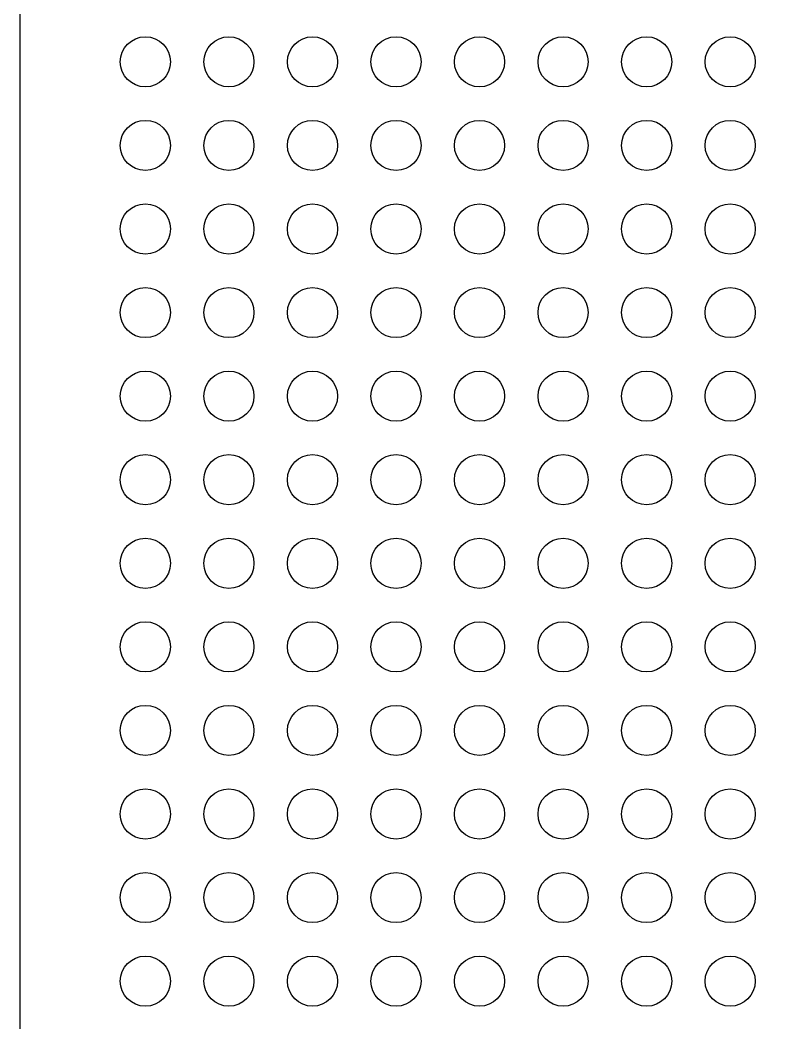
# Model space of a CAD drawing. Extents: x -505 to -320, y 112 to 352.
# Drawn here: x -504.9 to -459.9, y 231.8 to 291.8 of the extents above; entities that cross this region are included whole.
import ezdxf

# ---------------------------------------------------------------- set-up
doc = ezdxf.new("R2010")
doc.units = 0
doc.header["$MEASUREMENT"] = 0
doc.layers.add('LAYER_1', color=7, linetype='CONTINUOUS')

msp = doc.modelspace()

# ---------------------------------------------------------------- linework, layer by layer
at = {"layer": 'LAYER_1'}
for points, knots in [([(-464.8938, 111.8225), (-464.8938, 111.8225), (-359.894, 111.8225), (-359.894, 111.8225), (-359.894, 111.8225), (-349.2853, 111.8225), (-339.1112, 116.0368), (-331.6097, 123.5382), (-331.6097, 123.5382), (-324.1083, 131.0397), (-319.894, 141.2138), (-319.894, 151.8225), (-319.894, 151.8225), (-319.894, 151.8225), (-319.894, 311.8225), (-319.894, 311.8225), (-319.894, 311.8225), (-319.894, 322.4312), (-324.1083, 332.6053), (-331.6097, 340.1068), (-331.6097, 340.1068), (-339.1112, 347.6082), (-349.2853, 351.8225), (-359.894, 351.8225), (-359.894, 351.8225), (-359.894, 351.8225), (-464.894, 351.8225), (-464.894, 351.8225), (-464.894, 351.8225), (-475.5027, 351.8225), (-485.6768, 347.6082), (-493.1783, 340.1068), (-493.1783, 340.1068), (-500.6797, 332.6053), (-504.894, 322.4312), (-504.894, 311.8225), (-504.894, 311.8225), (-504.894, 311.8225), (-504.894, 151.8225), (-504.894, 151.8225), (-504.894, 151.8225), (-504.894, 129.7312), (-486.9855, 111.8226), (-464.8938, 111.8225)], [0, 0, 0, 0, 0.0833333, 0.0833333, 0.0833333, 0.0833333, 0.1666667, 0.1666667, 0.1666667, 0.1666667, 0.25, 0.25, 0.25, 0.25, 0.3333333, 0.3333333, 0.3333333, 0.3333333, 0.4166667, 0.4166667, 0.4166667, 0.4166667, 0.5, 0.5, 0.5, 0.5, 0.5833333, 0.5833333, 0.5833333, 0.5833333, 0.6666667, 0.6666667, 0.6666667, 0.6666667, 0.75, 0.75, 0.75, 0.75, 0.8333333, 0.8333333, 0.8333333, 0.8333333, 1, 1, 1, 1]), ([(-497.394, 287.8225), (-496.5656, 287.8225), (-495.894, 288.4941), (-495.894, 289.3225), (-495.894, 289.3225), (-495.894, 290.1509), (-496.5656, 290.8225), (-497.394, 290.8225), (-497.394, 290.8225), (-498.2224, 290.8225), (-498.894, 290.1509), (-498.894, 289.3225), (-498.894, 289.3225), (-498.894, 288.4941), (-498.2224, 287.8225), (-497.394, 287.8225)], [0, 0, 0, 0, 0.2, 0.2, 0.2, 0.2, 0.4, 0.4, 0.4, 0.4, 0.6, 0.6, 0.6, 0.6, 1, 1, 1, 1]), ([(-492.394, 287.8225), (-491.5656, 287.8225), (-490.894, 288.4941), (-490.894, 289.3225), (-490.894, 289.3225), (-490.894, 290.1509), (-491.5656, 290.8225), (-492.394, 290.8225), (-492.394, 290.8225), (-493.2224, 290.8225), (-493.894, 290.1509), (-493.894, 289.3225), (-493.894, 289.3225), (-493.894, 288.4941), (-493.2224, 287.8225), (-492.394, 287.8225)], [0, 0, 0, 0, 0.2, 0.2, 0.2, 0.2, 0.4, 0.4, 0.4, 0.4, 0.6, 0.6, 0.6, 0.6, 1, 1, 1, 1]), ([(-487.394, 287.8225), (-486.5656, 287.8225), (-485.894, 288.4941), (-485.894, 289.3225), (-485.894, 289.3225), (-485.894, 290.1509), (-486.5656, 290.8225), (-487.394, 290.8225), (-487.394, 290.8225), (-488.2224, 290.8225), (-488.894, 290.1509), (-488.894, 289.3225), (-488.894, 289.3225), (-488.894, 288.4941), (-488.2224, 287.8225), (-487.394, 287.8225)], [0, 0, 0, 0, 0.2, 0.2, 0.2, 0.2, 0.4, 0.4, 0.4, 0.4, 0.6, 0.6, 0.6, 0.6, 1, 1, 1, 1]), ([(-482.394, 287.8225), (-481.5656, 287.8225), (-480.894, 288.4941), (-480.894, 289.3225), (-480.894, 289.3225), (-480.894, 290.1509), (-481.5656, 290.8225), (-482.394, 290.8225), (-482.394, 290.8225), (-483.2224, 290.8225), (-483.894, 290.1509), (-483.894, 289.3225), (-483.894, 289.3225), (-483.894, 288.4941), (-483.2224, 287.8225), (-482.394, 287.8225)], [0, 0, 0, 0, 0.2, 0.2, 0.2, 0.2, 0.4, 0.4, 0.4, 0.4, 0.6, 0.6, 0.6, 0.6, 1, 1, 1, 1]), ([(-477.394, 287.8225), (-476.5656, 287.8225), (-475.894, 288.4941), (-475.894, 289.3225), (-475.894, 289.3225), (-475.894, 290.1509), (-476.5656, 290.8225), (-477.394, 290.8225), (-477.394, 290.8225), (-478.2224, 290.8225), (-478.894, 290.1509), (-478.894, 289.3225), (-478.894, 289.3225), (-478.894, 288.4941), (-478.2224, 287.8225), (-477.394, 287.8225)], [0, 0, 0, 0, 0.2, 0.2, 0.2, 0.2, 0.4, 0.4, 0.4, 0.4, 0.6, 0.6, 0.6, 0.6, 1, 1, 1, 1]), ([(-472.394, 287.8225), (-471.5656, 287.8225), (-470.894, 288.4941), (-470.894, 289.3225), (-470.894, 289.3225), (-470.894, 290.1509), (-471.5656, 290.8225), (-472.394, 290.8225), (-472.394, 290.8225), (-473.2224, 290.8225), (-473.894, 290.1509), (-473.894, 289.3225), (-473.894, 289.3225), (-473.894, 288.4941), (-473.2224, 287.8225), (-472.394, 287.8225)], [0, 0, 0, 0, 0.2, 0.2, 0.2, 0.2, 0.4, 0.4, 0.4, 0.4, 0.6, 0.6, 0.6, 0.6, 1, 1, 1, 1]), ([(-467.394, 287.8225), (-466.5656, 287.8225), (-465.894, 288.4941), (-465.894, 289.3225), (-465.894, 289.3225), (-465.894, 290.1509), (-466.5656, 290.8225), (-467.394, 290.8225), (-467.394, 290.8225), (-468.2224, 290.8225), (-468.894, 290.1509), (-468.894, 289.3225), (-468.894, 289.3225), (-468.894, 288.4941), (-468.2224, 287.8225), (-467.394, 287.8225)], [0, 0, 0, 0, 0.2, 0.2, 0.2, 0.2, 0.4, 0.4, 0.4, 0.4, 0.6, 0.6, 0.6, 0.6, 1, 1, 1, 1]), ([(-462.394, 287.8225), (-461.5656, 287.8225), (-460.894, 288.4941), (-460.894, 289.3225), (-460.894, 289.3225), (-460.894, 290.1509), (-461.5656, 290.8225), (-462.394, 290.8225), (-462.394, 290.8225), (-463.2224, 290.8225), (-463.894, 290.1509), (-463.894, 289.3225), (-463.894, 289.3225), (-463.894, 288.4941), (-463.2224, 287.8225), (-462.394, 287.8225)], [0, 0, 0, 0, 0.2, 0.2, 0.2, 0.2, 0.4, 0.4, 0.4, 0.4, 0.6, 0.6, 0.6, 0.6, 1, 1, 1, 1]), ([(-497.394, 282.8225), (-496.5656, 282.8225), (-495.894, 283.4941), (-495.894, 284.3225), (-495.894, 284.3225), (-495.894, 285.1509), (-496.5656, 285.8225), (-497.394, 285.8225), (-497.394, 285.8225), (-498.2224, 285.8225), (-498.894, 285.1509), (-498.894, 284.3225), (-498.894, 284.3225), (-498.894, 283.4941), (-498.2224, 282.8225), (-497.394, 282.8225)], [0, 0, 0, 0, 0.2, 0.2, 0.2, 0.2, 0.4, 0.4, 0.4, 0.4, 0.6, 0.6, 0.6, 0.6, 1, 1, 1, 1]), ([(-492.394, 282.8225), (-491.5656, 282.8225), (-490.894, 283.4941), (-490.894, 284.3225), (-490.894, 284.3225), (-490.894, 285.1509), (-491.5656, 285.8225), (-492.394, 285.8225), (-492.394, 285.8225), (-493.2224, 285.8225), (-493.894, 285.1509), (-493.894, 284.3225), (-493.894, 284.3225), (-493.894, 283.4941), (-493.2224, 282.8225), (-492.394, 282.8225)], [0, 0, 0, 0, 0.2, 0.2, 0.2, 0.2, 0.4, 0.4, 0.4, 0.4, 0.6, 0.6, 0.6, 0.6, 1, 1, 1, 1]), ([(-487.394, 282.8225), (-486.5656, 282.8225), (-485.894, 283.4941), (-485.894, 284.3225), (-485.894, 284.3225), (-485.894, 285.1509), (-486.5656, 285.8225), (-487.394, 285.8225), (-487.394, 285.8225), (-488.2224, 285.8225), (-488.894, 285.1509), (-488.894, 284.3225), (-488.894, 284.3225), (-488.894, 283.4941), (-488.2224, 282.8225), (-487.394, 282.8225)], [0, 0, 0, 0, 0.2, 0.2, 0.2, 0.2, 0.4, 0.4, 0.4, 0.4, 0.6, 0.6, 0.6, 0.6, 1, 1, 1, 1]), ([(-482.394, 282.8225), (-481.5656, 282.8225), (-480.894, 283.4941), (-480.894, 284.3225), (-480.894, 284.3225), (-480.894, 285.1509), (-481.5656, 285.8225), (-482.394, 285.8225), (-482.394, 285.8225), (-483.2224, 285.8225), (-483.894, 285.1509), (-483.894, 284.3225), (-483.894, 284.3225), (-483.894, 283.4941), (-483.2224, 282.8225), (-482.394, 282.8225)], [0, 0, 0, 0, 0.2, 0.2, 0.2, 0.2, 0.4, 0.4, 0.4, 0.4, 0.6, 0.6, 0.6, 0.6, 1, 1, 1, 1]), ([(-477.394, 282.8225), (-476.5656, 282.8225), (-475.894, 283.4941), (-475.894, 284.3225), (-475.894, 284.3225), (-475.894, 285.1509), (-476.5656, 285.8225), (-477.394, 285.8225), (-477.394, 285.8225), (-478.2224, 285.8225), (-478.894, 285.1509), (-478.894, 284.3225), (-478.894, 284.3225), (-478.894, 283.4941), (-478.2224, 282.8225), (-477.394, 282.8225)], [0, 0, 0, 0, 0.2, 0.2, 0.2, 0.2, 0.4, 0.4, 0.4, 0.4, 0.6, 0.6, 0.6, 0.6, 1, 1, 1, 1]), ([(-472.394, 282.8225), (-471.5656, 282.8225), (-470.894, 283.4941), (-470.894, 284.3225), (-470.894, 284.3225), (-470.894, 285.1509), (-471.5656, 285.8225), (-472.394, 285.8225), (-472.394, 285.8225), (-473.2224, 285.8225), (-473.894, 285.1509), (-473.894, 284.3225), (-473.894, 284.3225), (-473.894, 283.4941), (-473.2224, 282.8225), (-472.394, 282.8225)], [0, 0, 0, 0, 0.2, 0.2, 0.2, 0.2, 0.4, 0.4, 0.4, 0.4, 0.6, 0.6, 0.6, 0.6, 1, 1, 1, 1]), ([(-467.394, 282.8225), (-466.5656, 282.8225), (-465.894, 283.4941), (-465.894, 284.3225), (-465.894, 284.3225), (-465.894, 285.1509), (-466.5656, 285.8225), (-467.394, 285.8225), (-467.394, 285.8225), (-468.2224, 285.8225), (-468.894, 285.1509), (-468.894, 284.3225), (-468.894, 284.3225), (-468.894, 283.4941), (-468.2224, 282.8225), (-467.394, 282.8225)], [0, 0, 0, 0, 0.2, 0.2, 0.2, 0.2, 0.4, 0.4, 0.4, 0.4, 0.6, 0.6, 0.6, 0.6, 1, 1, 1, 1]), ([(-462.394, 282.8225), (-461.5656, 282.8225), (-460.894, 283.4941), (-460.894, 284.3225), (-460.894, 284.3225), (-460.894, 285.1509), (-461.5656, 285.8225), (-462.394, 285.8225), (-462.394, 285.8225), (-463.2224, 285.8225), (-463.894, 285.1509), (-463.894, 284.3225), (-463.894, 284.3225), (-463.894, 283.4941), (-463.2224, 282.8225), (-462.394, 282.8225)], [0, 0, 0, 0, 0.2, 0.2, 0.2, 0.2, 0.4, 0.4, 0.4, 0.4, 0.6, 0.6, 0.6, 0.6, 1, 1, 1, 1]), ([(-497.394, 277.8225), (-496.5656, 277.8225), (-495.894, 278.4941), (-495.894, 279.3225), (-495.894, 279.3225), (-495.894, 280.1509), (-496.5656, 280.8225), (-497.394, 280.8225), (-497.394, 280.8225), (-498.2224, 280.8225), (-498.894, 280.1509), (-498.894, 279.3225), (-498.894, 279.3225), (-498.894, 278.4941), (-498.2224, 277.8225), (-497.394, 277.8225)], [0, 0, 0, 0, 0.2, 0.2, 0.2, 0.2, 0.4, 0.4, 0.4, 0.4, 0.6, 0.6, 0.6, 0.6, 1, 1, 1, 1]), ([(-492.394, 277.8225), (-491.5656, 277.8225), (-490.894, 278.4941), (-490.894, 279.3225), (-490.894, 279.3225), (-490.894, 280.1509), (-491.5656, 280.8225), (-492.394, 280.8225), (-492.394, 280.8225), (-493.2224, 280.8225), (-493.894, 280.1509), (-493.894, 279.3225), (-493.894, 279.3225), (-493.894, 278.4941), (-493.2224, 277.8225), (-492.394, 277.8225)], [0, 0, 0, 0, 0.2, 0.2, 0.2, 0.2, 0.4, 0.4, 0.4, 0.4, 0.6, 0.6, 0.6, 0.6, 1, 1, 1, 1]), ([(-487.394, 277.8225), (-486.5656, 277.8225), (-485.894, 278.4941), (-485.894, 279.3225), (-485.894, 279.3225), (-485.894, 280.1509), (-486.5656, 280.8225), (-487.394, 280.8225), (-487.394, 280.8225), (-488.2224, 280.8225), (-488.894, 280.1509), (-488.894, 279.3225), (-488.894, 279.3225), (-488.894, 278.4941), (-488.2224, 277.8225), (-487.394, 277.8225)], [0, 0, 0, 0, 0.2, 0.2, 0.2, 0.2, 0.4, 0.4, 0.4, 0.4, 0.6, 0.6, 0.6, 0.6, 1, 1, 1, 1]), ([(-482.394, 277.8225), (-481.5656, 277.8225), (-480.894, 278.4941), (-480.894, 279.3225), (-480.894, 279.3225), (-480.894, 280.1509), (-481.5656, 280.8225), (-482.394, 280.8225), (-482.394, 280.8225), (-483.2224, 280.8225), (-483.894, 280.1509), (-483.894, 279.3225), (-483.894, 279.3225), (-483.894, 278.4941), (-483.2224, 277.8225), (-482.394, 277.8225)], [0, 0, 0, 0, 0.2, 0.2, 0.2, 0.2, 0.4, 0.4, 0.4, 0.4, 0.6, 0.6, 0.6, 0.6, 1, 1, 1, 1]), ([(-477.394, 277.8225), (-476.5656, 277.8225), (-475.894, 278.4941), (-475.894, 279.3225), (-475.894, 279.3225), (-475.894, 280.1509), (-476.5656, 280.8225), (-477.394, 280.8225), (-477.394, 280.8225), (-478.2224, 280.8225), (-478.894, 280.1509), (-478.894, 279.3225), (-478.894, 279.3225), (-478.894, 278.4941), (-478.2224, 277.8225), (-477.394, 277.8225)], [0, 0, 0, 0, 0.2, 0.2, 0.2, 0.2, 0.4, 0.4, 0.4, 0.4, 0.6, 0.6, 0.6, 0.6, 1, 1, 1, 1]), ([(-472.394, 277.8225), (-471.5656, 277.8225), (-470.894, 278.4941), (-470.894, 279.3225), (-470.894, 279.3225), (-470.894, 280.1509), (-471.5656, 280.8225), (-472.394, 280.8225), (-472.394, 280.8225), (-473.2224, 280.8225), (-473.894, 280.1509), (-473.894, 279.3225), (-473.894, 279.3225), (-473.894, 278.4941), (-473.2224, 277.8225), (-472.394, 277.8225)], [0, 0, 0, 0, 0.2, 0.2, 0.2, 0.2, 0.4, 0.4, 0.4, 0.4, 0.6, 0.6, 0.6, 0.6, 1, 1, 1, 1]), ([(-467.394, 277.8225), (-466.5656, 277.8225), (-465.894, 278.4941), (-465.894, 279.3225), (-465.894, 279.3225), (-465.894, 280.1509), (-466.5656, 280.8225), (-467.394, 280.8225), (-467.394, 280.8225), (-468.2224, 280.8225), (-468.894, 280.1509), (-468.894, 279.3225), (-468.894, 279.3225), (-468.894, 278.4941), (-468.2224, 277.8225), (-467.394, 277.8225)], [0, 0, 0, 0, 0.2, 0.2, 0.2, 0.2, 0.4, 0.4, 0.4, 0.4, 0.6, 0.6, 0.6, 0.6, 1, 1, 1, 1]), ([(-462.394, 277.8225), (-461.5656, 277.8225), (-460.894, 278.4941), (-460.894, 279.3225), (-460.894, 279.3225), (-460.894, 280.1509), (-461.5656, 280.8225), (-462.394, 280.8225), (-462.394, 280.8225), (-463.2224, 280.8225), (-463.894, 280.1509), (-463.894, 279.3225), (-463.894, 279.3225), (-463.894, 278.4941), (-463.2224, 277.8225), (-462.394, 277.8225)], [0, 0, 0, 0, 0.2, 0.2, 0.2, 0.2, 0.4, 0.4, 0.4, 0.4, 0.6, 0.6, 0.6, 0.6, 1, 1, 1, 1]), ([(-497.394, 272.8225), (-496.5656, 272.8225), (-495.894, 273.4941), (-495.894, 274.3225), (-495.894, 274.3225), (-495.894, 275.1509), (-496.5656, 275.8225), (-497.394, 275.8225), (-497.394, 275.8225), (-498.2224, 275.8225), (-498.894, 275.1509), (-498.894, 274.3225), (-498.894, 274.3225), (-498.894, 273.4941), (-498.2224, 272.8225), (-497.394, 272.8225)], [0, 0, 0, 0, 0.2, 0.2, 0.2, 0.2, 0.4, 0.4, 0.4, 0.4, 0.6, 0.6, 0.6, 0.6, 1, 1, 1, 1]), ([(-492.394, 272.8225), (-491.5656, 272.8225), (-490.894, 273.4941), (-490.894, 274.3225), (-490.894, 274.3225), (-490.894, 275.1509), (-491.5656, 275.8225), (-492.394, 275.8225), (-492.394, 275.8225), (-493.2224, 275.8225), (-493.894, 275.1509), (-493.894, 274.3225), (-493.894, 274.3225), (-493.894, 273.4941), (-493.2224, 272.8225), (-492.394, 272.8225)], [0, 0, 0, 0, 0.2, 0.2, 0.2, 0.2, 0.4, 0.4, 0.4, 0.4, 0.6, 0.6, 0.6, 0.6, 1, 1, 1, 1]), ([(-487.394, 272.8225), (-486.5656, 272.8225), (-485.894, 273.4941), (-485.894, 274.3225), (-485.894, 274.3225), (-485.894, 275.1509), (-486.5656, 275.8225), (-487.394, 275.8225), (-487.394, 275.8225), (-488.2224, 275.8225), (-488.894, 275.1509), (-488.894, 274.3225), (-488.894, 274.3225), (-488.894, 273.4941), (-488.2224, 272.8225), (-487.394, 272.8225)], [0, 0, 0, 0, 0.2, 0.2, 0.2, 0.2, 0.4, 0.4, 0.4, 0.4, 0.6, 0.6, 0.6, 0.6, 1, 1, 1, 1]), ([(-482.394, 272.8225), (-481.5656, 272.8225), (-480.894, 273.4941), (-480.894, 274.3225), (-480.894, 274.3225), (-480.894, 275.1509), (-481.5656, 275.8225), (-482.394, 275.8225), (-482.394, 275.8225), (-483.2224, 275.8225), (-483.894, 275.1509), (-483.894, 274.3225), (-483.894, 274.3225), (-483.894, 273.4941), (-483.2224, 272.8225), (-482.394, 272.8225)], [0, 0, 0, 0, 0.2, 0.2, 0.2, 0.2, 0.4, 0.4, 0.4, 0.4, 0.6, 0.6, 0.6, 0.6, 1, 1, 1, 1]), ([(-477.394, 272.8225), (-476.5656, 272.8225), (-475.894, 273.4941), (-475.894, 274.3225), (-475.894, 274.3225), (-475.894, 275.1509), (-476.5656, 275.8225), (-477.394, 275.8225), (-477.394, 275.8225), (-478.2224, 275.8225), (-478.894, 275.1509), (-478.894, 274.3225), (-478.894, 274.3225), (-478.894, 273.4941), (-478.2224, 272.8225), (-477.394, 272.8225)], [0, 0, 0, 0, 0.2, 0.2, 0.2, 0.2, 0.4, 0.4, 0.4, 0.4, 0.6, 0.6, 0.6, 0.6, 1, 1, 1, 1]), ([(-472.394, 272.8225), (-471.5656, 272.8225), (-470.894, 273.4941), (-470.894, 274.3225), (-470.894, 274.3225), (-470.894, 275.1509), (-471.5656, 275.8225), (-472.394, 275.8225), (-472.394, 275.8225), (-473.2224, 275.8225), (-473.894, 275.1509), (-473.894, 274.3225), (-473.894, 274.3225), (-473.894, 273.4941), (-473.2224, 272.8225), (-472.394, 272.8225)], [0, 0, 0, 0, 0.2, 0.2, 0.2, 0.2, 0.4, 0.4, 0.4, 0.4, 0.6, 0.6, 0.6, 0.6, 1, 1, 1, 1]), ([(-467.394, 272.8225), (-466.5656, 272.8225), (-465.894, 273.4941), (-465.894, 274.3225), (-465.894, 274.3225), (-465.894, 275.1509), (-466.5656, 275.8225), (-467.394, 275.8225), (-467.394, 275.8225), (-468.2224, 275.8225), (-468.894, 275.1509), (-468.894, 274.3225), (-468.894, 274.3225), (-468.894, 273.4941), (-468.2224, 272.8225), (-467.394, 272.8225)], [0, 0, 0, 0, 0.2, 0.2, 0.2, 0.2, 0.4, 0.4, 0.4, 0.4, 0.6, 0.6, 0.6, 0.6, 1, 1, 1, 1]), ([(-462.394, 272.8225), (-461.5656, 272.8225), (-460.894, 273.4941), (-460.894, 274.3225), (-460.894, 274.3225), (-460.894, 275.1509), (-461.5656, 275.8225), (-462.394, 275.8225), (-462.394, 275.8225), (-463.2224, 275.8225), (-463.894, 275.1509), (-463.894, 274.3225), (-463.894, 274.3225), (-463.894, 273.4941), (-463.2224, 272.8225), (-462.394, 272.8225)], [0, 0, 0, 0, 0.2, 0.2, 0.2, 0.2, 0.4, 0.4, 0.4, 0.4, 0.6, 0.6, 0.6, 0.6, 1, 1, 1, 1]), ([(-497.394, 267.8225), (-496.5656, 267.8225), (-495.894, 268.4941), (-495.894, 269.3225), (-495.894, 269.3225), (-495.894, 270.1509), (-496.5656, 270.8225), (-497.394, 270.8225), (-497.394, 270.8225), (-498.2224, 270.8225), (-498.894, 270.1509), (-498.894, 269.3225), (-498.894, 269.3225), (-498.894, 268.4941), (-498.2224, 267.8225), (-497.394, 267.8225)], [0, 0, 0, 0, 0.2, 0.2, 0.2, 0.2, 0.4, 0.4, 0.4, 0.4, 0.6, 0.6, 0.6, 0.6, 1, 1, 1, 1]), ([(-492.394, 267.8225), (-491.5656, 267.8225), (-490.894, 268.4941), (-490.894, 269.3225), (-490.894, 269.3225), (-490.894, 270.1509), (-491.5656, 270.8225), (-492.394, 270.8225), (-492.394, 270.8225), (-493.2224, 270.8225), (-493.894, 270.1509), (-493.894, 269.3225), (-493.894, 269.3225), (-493.894, 268.4941), (-493.2224, 267.8225), (-492.394, 267.8225)], [0, 0, 0, 0, 0.2, 0.2, 0.2, 0.2, 0.4, 0.4, 0.4, 0.4, 0.6, 0.6, 0.6, 0.6, 1, 1, 1, 1]), ([(-487.394, 267.8225), (-486.5656, 267.8225), (-485.894, 268.4941), (-485.894, 269.3225), (-485.894, 269.3225), (-485.894, 270.1509), (-486.5656, 270.8225), (-487.394, 270.8225), (-487.394, 270.8225), (-488.2224, 270.8225), (-488.894, 270.1509), (-488.894, 269.3225), (-488.894, 269.3225), (-488.894, 268.4941), (-488.2224, 267.8225), (-487.394, 267.8225)], [0, 0, 0, 0, 0.2, 0.2, 0.2, 0.2, 0.4, 0.4, 0.4, 0.4, 0.6, 0.6, 0.6, 0.6, 1, 1, 1, 1]), ([(-482.394, 267.8225), (-481.5656, 267.8225), (-480.894, 268.4941), (-480.894, 269.3225), (-480.894, 269.3225), (-480.894, 270.1509), (-481.5656, 270.8225), (-482.394, 270.8225), (-482.394, 270.8225), (-483.2224, 270.8225), (-483.894, 270.1509), (-483.894, 269.3225), (-483.894, 269.3225), (-483.894, 268.4941), (-483.2224, 267.8225), (-482.394, 267.8225)], [0, 0, 0, 0, 0.2, 0.2, 0.2, 0.2, 0.4, 0.4, 0.4, 0.4, 0.6, 0.6, 0.6, 0.6, 1, 1, 1, 1]), ([(-477.394, 267.8225), (-476.5656, 267.8225), (-475.894, 268.4941), (-475.894, 269.3225), (-475.894, 269.3225), (-475.894, 270.1509), (-476.5656, 270.8225), (-477.394, 270.8225), (-477.394, 270.8225), (-478.2224, 270.8225), (-478.894, 270.1509), (-478.894, 269.3225), (-478.894, 269.3225), (-478.894, 268.4941), (-478.2224, 267.8225), (-477.394, 267.8225)], [0, 0, 0, 0, 0.2, 0.2, 0.2, 0.2, 0.4, 0.4, 0.4, 0.4, 0.6, 0.6, 0.6, 0.6, 1, 1, 1, 1]), ([(-472.394, 267.8225), (-471.5656, 267.8225), (-470.894, 268.4941), (-470.894, 269.3225), (-470.894, 269.3225), (-470.894, 270.1509), (-471.5656, 270.8225), (-472.394, 270.8225), (-472.394, 270.8225), (-473.2224, 270.8225), (-473.894, 270.1509), (-473.894, 269.3225), (-473.894, 269.3225), (-473.894, 268.4941), (-473.2224, 267.8225), (-472.394, 267.8225)], [0, 0, 0, 0, 0.2, 0.2, 0.2, 0.2, 0.4, 0.4, 0.4, 0.4, 0.6, 0.6, 0.6, 0.6, 1, 1, 1, 1]), ([(-467.394, 267.8225), (-466.5656, 267.8225), (-465.894, 268.4941), (-465.894, 269.3225), (-465.894, 269.3225), (-465.894, 270.1509), (-466.5656, 270.8225), (-467.394, 270.8225), (-467.394, 270.8225), (-468.2224, 270.8225), (-468.894, 270.1509), (-468.894, 269.3225), (-468.894, 269.3225), (-468.894, 268.4941), (-468.2224, 267.8225), (-467.394, 267.8225)], [0, 0, 0, 0, 0.2, 0.2, 0.2, 0.2, 0.4, 0.4, 0.4, 0.4, 0.6, 0.6, 0.6, 0.6, 1, 1, 1, 1]), ([(-462.394, 267.8225), (-461.5656, 267.8225), (-460.894, 268.4941), (-460.894, 269.3225), (-460.894, 269.3225), (-460.894, 270.1509), (-461.5656, 270.8225), (-462.394, 270.8225), (-462.394, 270.8225), (-463.2224, 270.8225), (-463.894, 270.1509), (-463.894, 269.3225), (-463.894, 269.3225), (-463.894, 268.4941), (-463.2224, 267.8225), (-462.394, 267.8225)], [0, 0, 0, 0, 0.2, 0.2, 0.2, 0.2, 0.4, 0.4, 0.4, 0.4, 0.6, 0.6, 0.6, 0.6, 1, 1, 1, 1]), ([(-497.394, 262.8225), (-496.5656, 262.8225), (-495.894, 263.4941), (-495.894, 264.3225), (-495.894, 264.3225), (-495.894, 265.1509), (-496.5656, 265.8225), (-497.394, 265.8225), (-497.394, 265.8225), (-498.2224, 265.8225), (-498.894, 265.1509), (-498.894, 264.3225), (-498.894, 264.3225), (-498.894, 263.4941), (-498.2224, 262.8225), (-497.394, 262.8225)], [0, 0, 0, 0, 0.2, 0.2, 0.2, 0.2, 0.4, 0.4, 0.4, 0.4, 0.6, 0.6, 0.6, 0.6, 1, 1, 1, 1]), ([(-492.394, 262.8225), (-491.5656, 262.8225), (-490.894, 263.4941), (-490.894, 264.3225), (-490.894, 264.3225), (-490.894, 265.1509), (-491.5656, 265.8225), (-492.394, 265.8225), (-492.394, 265.8225), (-493.2224, 265.8225), (-493.894, 265.1509), (-493.894, 264.3225), (-493.894, 264.3225), (-493.894, 263.4941), (-493.2224, 262.8225), (-492.394, 262.8225)], [0, 0, 0, 0, 0.2, 0.2, 0.2, 0.2, 0.4, 0.4, 0.4, 0.4, 0.6, 0.6, 0.6, 0.6, 1, 1, 1, 1]), ([(-487.394, 262.8225), (-486.5656, 262.8225), (-485.894, 263.4941), (-485.894, 264.3225), (-485.894, 264.3225), (-485.894, 265.1509), (-486.5656, 265.8225), (-487.394, 265.8225), (-487.394, 265.8225), (-488.2224, 265.8225), (-488.894, 265.1509), (-488.894, 264.3225), (-488.894, 264.3225), (-488.894, 263.4941), (-488.2224, 262.8225), (-487.394, 262.8225)], [0, 0, 0, 0, 0.2, 0.2, 0.2, 0.2, 0.4, 0.4, 0.4, 0.4, 0.6, 0.6, 0.6, 0.6, 1, 1, 1, 1]), ([(-482.394, 262.8225), (-481.5656, 262.8225), (-480.894, 263.4941), (-480.894, 264.3225), (-480.894, 264.3225), (-480.894, 265.1509), (-481.5656, 265.8225), (-482.394, 265.8225), (-482.394, 265.8225), (-483.2224, 265.8225), (-483.894, 265.1509), (-483.894, 264.3225), (-483.894, 264.3225), (-483.894, 263.4941), (-483.2224, 262.8225), (-482.394, 262.8225)], [0, 0, 0, 0, 0.2, 0.2, 0.2, 0.2, 0.4, 0.4, 0.4, 0.4, 0.6, 0.6, 0.6, 0.6, 1, 1, 1, 1]), ([(-477.394, 262.8225), (-476.5656, 262.8225), (-475.894, 263.4941), (-475.894, 264.3225), (-475.894, 264.3225), (-475.894, 265.1509), (-476.5656, 265.8225), (-477.394, 265.8225), (-477.394, 265.8225), (-478.2224, 265.8225), (-478.894, 265.1509), (-478.894, 264.3225), (-478.894, 264.3225), (-478.894, 263.4941), (-478.2224, 262.8225), (-477.394, 262.8225)], [0, 0, 0, 0, 0.2, 0.2, 0.2, 0.2, 0.4, 0.4, 0.4, 0.4, 0.6, 0.6, 0.6, 0.6, 1, 1, 1, 1]), ([(-472.394, 262.8225), (-471.5656, 262.8225), (-470.894, 263.4941), (-470.894, 264.3225), (-470.894, 264.3225), (-470.894, 265.1509), (-471.5656, 265.8225), (-472.394, 265.8225), (-472.394, 265.8225), (-473.2224, 265.8225), (-473.894, 265.1509), (-473.894, 264.3225), (-473.894, 264.3225), (-473.894, 263.4941), (-473.2224, 262.8225), (-472.394, 262.8225)], [0, 0, 0, 0, 0.2, 0.2, 0.2, 0.2, 0.4, 0.4, 0.4, 0.4, 0.6, 0.6, 0.6, 0.6, 1, 1, 1, 1]), ([(-467.394, 262.8225), (-466.5656, 262.8225), (-465.894, 263.4941), (-465.894, 264.3225), (-465.894, 264.3225), (-465.894, 265.1509), (-466.5656, 265.8225), (-467.394, 265.8225), (-467.394, 265.8225), (-468.2224, 265.8225), (-468.894, 265.1509), (-468.894, 264.3225), (-468.894, 264.3225), (-468.894, 263.4941), (-468.2224, 262.8225), (-467.394, 262.8225)], [0, 0, 0, 0, 0.2, 0.2, 0.2, 0.2, 0.4, 0.4, 0.4, 0.4, 0.6, 0.6, 0.6, 0.6, 1, 1, 1, 1]), ([(-462.394, 262.8225), (-461.5656, 262.8225), (-460.894, 263.4941), (-460.894, 264.3225), (-460.894, 264.3225), (-460.894, 265.1509), (-461.5656, 265.8225), (-462.394, 265.8225), (-462.394, 265.8225), (-463.2224, 265.8225), (-463.894, 265.1509), (-463.894, 264.3225), (-463.894, 264.3225), (-463.894, 263.4941), (-463.2224, 262.8225), (-462.394, 262.8225)], [0, 0, 0, 0, 0.2, 0.2, 0.2, 0.2, 0.4, 0.4, 0.4, 0.4, 0.6, 0.6, 0.6, 0.6, 1, 1, 1, 1]), ([(-497.394, 257.8225), (-496.5656, 257.8225), (-495.894, 258.4941), (-495.894, 259.3225), (-495.894, 259.3225), (-495.894, 260.1509), (-496.5656, 260.8225), (-497.394, 260.8225), (-497.394, 260.8225), (-498.2224, 260.8225), (-498.894, 260.1509), (-498.894, 259.3225), (-498.894, 259.3225), (-498.894, 258.4941), (-498.2224, 257.8225), (-497.394, 257.8225)], [0, 0, 0, 0, 0.2, 0.2, 0.2, 0.2, 0.4, 0.4, 0.4, 0.4, 0.6, 0.6, 0.6, 0.6, 1, 1, 1, 1]), ([(-492.394, 257.8225), (-491.5656, 257.8225), (-490.894, 258.4941), (-490.894, 259.3225), (-490.894, 259.3225), (-490.894, 260.1509), (-491.5656, 260.8225), (-492.394, 260.8225), (-492.394, 260.8225), (-493.2224, 260.8225), (-493.894, 260.1509), (-493.894, 259.3225), (-493.894, 259.3225), (-493.894, 258.4941), (-493.2224, 257.8225), (-492.394, 257.8225)], [0, 0, 0, 0, 0.2, 0.2, 0.2, 0.2, 0.4, 0.4, 0.4, 0.4, 0.6, 0.6, 0.6, 0.6, 1, 1, 1, 1]), ([(-487.394, 257.8225), (-486.5656, 257.8225), (-485.894, 258.4941), (-485.894, 259.3225), (-485.894, 259.3225), (-485.894, 260.1509), (-486.5656, 260.8225), (-487.394, 260.8225), (-487.394, 260.8225), (-488.2224, 260.8225), (-488.894, 260.1509), (-488.894, 259.3225), (-488.894, 259.3225), (-488.894, 258.4941), (-488.2224, 257.8225), (-487.394, 257.8225)], [0, 0, 0, 0, 0.2, 0.2, 0.2, 0.2, 0.4, 0.4, 0.4, 0.4, 0.6, 0.6, 0.6, 0.6, 1, 1, 1, 1]), ([(-482.394, 257.8225), (-481.5656, 257.8225), (-480.894, 258.4941), (-480.894, 259.3225), (-480.894, 259.3225), (-480.894, 260.1509), (-481.5656, 260.8225), (-482.394, 260.8225), (-482.394, 260.8225), (-483.2224, 260.8225), (-483.894, 260.1509), (-483.894, 259.3225), (-483.894, 259.3225), (-483.894, 258.4941), (-483.2224, 257.8225), (-482.394, 257.8225)], [0, 0, 0, 0, 0.2, 0.2, 0.2, 0.2, 0.4, 0.4, 0.4, 0.4, 0.6, 0.6, 0.6, 0.6, 1, 1, 1, 1]), ([(-477.394, 257.8225), (-476.5656, 257.8225), (-475.894, 258.4941), (-475.894, 259.3225), (-475.894, 259.3225), (-475.894, 260.1509), (-476.5656, 260.8225), (-477.394, 260.8225), (-477.394, 260.8225), (-478.2224, 260.8225), (-478.894, 260.1509), (-478.894, 259.3225), (-478.894, 259.3225), (-478.894, 258.4941), (-478.2224, 257.8225), (-477.394, 257.8225)], [0, 0, 0, 0, 0.2, 0.2, 0.2, 0.2, 0.4, 0.4, 0.4, 0.4, 0.6, 0.6, 0.6, 0.6, 1, 1, 1, 1]), ([(-472.394, 257.8225), (-471.5656, 257.8225), (-470.894, 258.4941), (-470.894, 259.3225), (-470.894, 259.3225), (-470.894, 260.1509), (-471.5656, 260.8225), (-472.394, 260.8225), (-472.394, 260.8225), (-473.2224, 260.8225), (-473.894, 260.1509), (-473.894, 259.3225), (-473.894, 259.3225), (-473.894, 258.4941), (-473.2224, 257.8225), (-472.394, 257.8225)], [0, 0, 0, 0, 0.2, 0.2, 0.2, 0.2, 0.4, 0.4, 0.4, 0.4, 0.6, 0.6, 0.6, 0.6, 1, 1, 1, 1]), ([(-467.394, 257.8225), (-466.5656, 257.8225), (-465.894, 258.4941), (-465.894, 259.3225), (-465.894, 259.3225), (-465.894, 260.1509), (-466.5656, 260.8225), (-467.394, 260.8225), (-467.394, 260.8225), (-468.2224, 260.8225), (-468.894, 260.1509), (-468.894, 259.3225), (-468.894, 259.3225), (-468.894, 258.4941), (-468.2224, 257.8225), (-467.394, 257.8225)], [0, 0, 0, 0, 0.2, 0.2, 0.2, 0.2, 0.4, 0.4, 0.4, 0.4, 0.6, 0.6, 0.6, 0.6, 1, 1, 1, 1]), ([(-462.394, 257.8225), (-461.5656, 257.8225), (-460.894, 258.4941), (-460.894, 259.3225), (-460.894, 259.3225), (-460.894, 260.1509), (-461.5656, 260.8225), (-462.394, 260.8225), (-462.394, 260.8225), (-463.2224, 260.8225), (-463.894, 260.1509), (-463.894, 259.3225), (-463.894, 259.3225), (-463.894, 258.4941), (-463.2224, 257.8225), (-462.394, 257.8225)], [0, 0, 0, 0, 0.2, 0.2, 0.2, 0.2, 0.4, 0.4, 0.4, 0.4, 0.6, 0.6, 0.6, 0.6, 1, 1, 1, 1]), ([(-497.394, 252.8225), (-496.5656, 252.8225), (-495.894, 253.4941), (-495.894, 254.3225), (-495.894, 254.3225), (-495.894, 255.1509), (-496.5656, 255.8225), (-497.394, 255.8225), (-497.394, 255.8225), (-498.2224, 255.8225), (-498.894, 255.1509), (-498.894, 254.3225), (-498.894, 254.3225), (-498.894, 253.4941), (-498.2224, 252.8225), (-497.394, 252.8225)], [0, 0, 0, 0, 0.2, 0.2, 0.2, 0.2, 0.4, 0.4, 0.4, 0.4, 0.6, 0.6, 0.6, 0.6, 1, 1, 1, 1]), ([(-492.394, 252.8225), (-491.5656, 252.8225), (-490.894, 253.4941), (-490.894, 254.3225), (-490.894, 254.3225), (-490.894, 255.1509), (-491.5656, 255.8225), (-492.394, 255.8225), (-492.394, 255.8225), (-493.2224, 255.8225), (-493.894, 255.1509), (-493.894, 254.3225), (-493.894, 254.3225), (-493.894, 253.4941), (-493.2224, 252.8225), (-492.394, 252.8225)], [0, 0, 0, 0, 0.2, 0.2, 0.2, 0.2, 0.4, 0.4, 0.4, 0.4, 0.6, 0.6, 0.6, 0.6, 1, 1, 1, 1]), ([(-487.394, 252.8225), (-486.5656, 252.8225), (-485.894, 253.4941), (-485.894, 254.3225), (-485.894, 254.3225), (-485.894, 255.1509), (-486.5656, 255.8225), (-487.394, 255.8225), (-487.394, 255.8225), (-488.2224, 255.8225), (-488.894, 255.1509), (-488.894, 254.3225), (-488.894, 254.3225), (-488.894, 253.4941), (-488.2224, 252.8225), (-487.394, 252.8225)], [0, 0, 0, 0, 0.2, 0.2, 0.2, 0.2, 0.4, 0.4, 0.4, 0.4, 0.6, 0.6, 0.6, 0.6, 1, 1, 1, 1]), ([(-482.394, 252.8225), (-481.5656, 252.8225), (-480.894, 253.4941), (-480.894, 254.3225), (-480.894, 254.3225), (-480.894, 255.1509), (-481.5656, 255.8225), (-482.394, 255.8225), (-482.394, 255.8225), (-483.2224, 255.8225), (-483.894, 255.1509), (-483.894, 254.3225), (-483.894, 254.3225), (-483.894, 253.4941), (-483.2224, 252.8225), (-482.394, 252.8225)], [0, 0, 0, 0, 0.2, 0.2, 0.2, 0.2, 0.4, 0.4, 0.4, 0.4, 0.6, 0.6, 0.6, 0.6, 1, 1, 1, 1]), ([(-477.394, 252.8225), (-476.5656, 252.8225), (-475.894, 253.4941), (-475.894, 254.3225), (-475.894, 254.3225), (-475.894, 255.1509), (-476.5656, 255.8225), (-477.394, 255.8225), (-477.394, 255.8225), (-478.2224, 255.8225), (-478.894, 255.1509), (-478.894, 254.3225), (-478.894, 254.3225), (-478.894, 253.4941), (-478.2224, 252.8225), (-477.394, 252.8225)], [0, 0, 0, 0, 0.2, 0.2, 0.2, 0.2, 0.4, 0.4, 0.4, 0.4, 0.6, 0.6, 0.6, 0.6, 1, 1, 1, 1]), ([(-472.394, 252.8225), (-471.5656, 252.8225), (-470.894, 253.4941), (-470.894, 254.3225), (-470.894, 254.3225), (-470.894, 255.1509), (-471.5656, 255.8225), (-472.394, 255.8225), (-472.394, 255.8225), (-473.2224, 255.8225), (-473.894, 255.1509), (-473.894, 254.3225), (-473.894, 254.3225), (-473.894, 253.4941), (-473.2224, 252.8225), (-472.394, 252.8225)], [0, 0, 0, 0, 0.2, 0.2, 0.2, 0.2, 0.4, 0.4, 0.4, 0.4, 0.6, 0.6, 0.6, 0.6, 1, 1, 1, 1]), ([(-467.394, 252.8225), (-466.5656, 252.8225), (-465.894, 253.4941), (-465.894, 254.3225), (-465.894, 254.3225), (-465.894, 255.1509), (-466.5656, 255.8225), (-467.394, 255.8225), (-467.394, 255.8225), (-468.2224, 255.8225), (-468.894, 255.1509), (-468.894, 254.3225), (-468.894, 254.3225), (-468.894, 253.4941), (-468.2224, 252.8225), (-467.394, 252.8225)], [0, 0, 0, 0, 0.2, 0.2, 0.2, 0.2, 0.4, 0.4, 0.4, 0.4, 0.6, 0.6, 0.6, 0.6, 1, 1, 1, 1]), ([(-462.394, 252.8225), (-461.5656, 252.8225), (-460.894, 253.4941), (-460.894, 254.3225), (-460.894, 254.3225), (-460.894, 255.1509), (-461.5656, 255.8225), (-462.394, 255.8225), (-462.394, 255.8225), (-463.2224, 255.8225), (-463.894, 255.1509), (-463.894, 254.3225), (-463.894, 254.3225), (-463.894, 253.4941), (-463.2224, 252.8225), (-462.394, 252.8225)], [0, 0, 0, 0, 0.2, 0.2, 0.2, 0.2, 0.4, 0.4, 0.4, 0.4, 0.6, 0.6, 0.6, 0.6, 1, 1, 1, 1]), ([(-497.394, 247.8225), (-496.5656, 247.8225), (-495.894, 248.4941), (-495.894, 249.3225), (-495.894, 249.3225), (-495.894, 250.1509), (-496.5656, 250.8225), (-497.394, 250.8225), (-497.394, 250.8225), (-498.2224, 250.8225), (-498.894, 250.1509), (-498.894, 249.3225), (-498.894, 249.3225), (-498.894, 248.4941), (-498.2224, 247.8225), (-497.394, 247.8225)], [0, 0, 0, 0, 0.2, 0.2, 0.2, 0.2, 0.4, 0.4, 0.4, 0.4, 0.6, 0.6, 0.6, 0.6, 1, 1, 1, 1]), ([(-492.394, 247.8225), (-491.5656, 247.8225), (-490.894, 248.4941), (-490.894, 249.3225), (-490.894, 249.3225), (-490.894, 250.1509), (-491.5656, 250.8225), (-492.394, 250.8225), (-492.394, 250.8225), (-493.2224, 250.8225), (-493.894, 250.1509), (-493.894, 249.3225), (-493.894, 249.3225), (-493.894, 248.4941), (-493.2224, 247.8225), (-492.394, 247.8225)], [0, 0, 0, 0, 0.2, 0.2, 0.2, 0.2, 0.4, 0.4, 0.4, 0.4, 0.6, 0.6, 0.6, 0.6, 1, 1, 1, 1]), ([(-487.394, 247.8225), (-486.5656, 247.8225), (-485.894, 248.4941), (-485.894, 249.3225), (-485.894, 249.3225), (-485.894, 250.1509), (-486.5656, 250.8225), (-487.394, 250.8225), (-487.394, 250.8225), (-488.2224, 250.8225), (-488.894, 250.1509), (-488.894, 249.3225), (-488.894, 249.3225), (-488.894, 248.4941), (-488.2224, 247.8225), (-487.394, 247.8225)], [0, 0, 0, 0, 0.2, 0.2, 0.2, 0.2, 0.4, 0.4, 0.4, 0.4, 0.6, 0.6, 0.6, 0.6, 1, 1, 1, 1]), ([(-482.394, 247.8225), (-481.5656, 247.8225), (-480.894, 248.4941), (-480.894, 249.3225), (-480.894, 249.3225), (-480.894, 250.1509), (-481.5656, 250.8225), (-482.394, 250.8225), (-482.394, 250.8225), (-483.2224, 250.8225), (-483.894, 250.1509), (-483.894, 249.3225), (-483.894, 249.3225), (-483.894, 248.4941), (-483.2224, 247.8225), (-482.394, 247.8225)], [0, 0, 0, 0, 0.2, 0.2, 0.2, 0.2, 0.4, 0.4, 0.4, 0.4, 0.6, 0.6, 0.6, 0.6, 1, 1, 1, 1]), ([(-477.394, 247.8225), (-476.5656, 247.8225), (-475.894, 248.4941), (-475.894, 249.3225), (-475.894, 249.3225), (-475.894, 250.1509), (-476.5656, 250.8225), (-477.394, 250.8225), (-477.394, 250.8225), (-478.2224, 250.8225), (-478.894, 250.1509), (-478.894, 249.3225), (-478.894, 249.3225), (-478.894, 248.4941), (-478.2224, 247.8225), (-477.394, 247.8225)], [0, 0, 0, 0, 0.2, 0.2, 0.2, 0.2, 0.4, 0.4, 0.4, 0.4, 0.6, 0.6, 0.6, 0.6, 1, 1, 1, 1]), ([(-472.394, 247.8225), (-471.5656, 247.8225), (-470.894, 248.4941), (-470.894, 249.3225), (-470.894, 249.3225), (-470.894, 250.1509), (-471.5656, 250.8225), (-472.394, 250.8225), (-472.394, 250.8225), (-473.2224, 250.8225), (-473.894, 250.1509), (-473.894, 249.3225), (-473.894, 249.3225), (-473.894, 248.4941), (-473.2224, 247.8225), (-472.394, 247.8225)], [0, 0, 0, 0, 0.2, 0.2, 0.2, 0.2, 0.4, 0.4, 0.4, 0.4, 0.6, 0.6, 0.6, 0.6, 1, 1, 1, 1]), ([(-467.394, 247.8225), (-466.5656, 247.8225), (-465.894, 248.4941), (-465.894, 249.3225), (-465.894, 249.3225), (-465.894, 250.1509), (-466.5656, 250.8225), (-467.394, 250.8225), (-467.394, 250.8225), (-468.2224, 250.8225), (-468.894, 250.1509), (-468.894, 249.3225), (-468.894, 249.3225), (-468.894, 248.4941), (-468.2224, 247.8225), (-467.394, 247.8225)], [0, 0, 0, 0, 0.2, 0.2, 0.2, 0.2, 0.4, 0.4, 0.4, 0.4, 0.6, 0.6, 0.6, 0.6, 1, 1, 1, 1]), ([(-462.394, 247.8225), (-461.5656, 247.8225), (-460.894, 248.4941), (-460.894, 249.3225), (-460.894, 249.3225), (-460.894, 250.1509), (-461.5656, 250.8225), (-462.394, 250.8225), (-462.394, 250.8225), (-463.2224, 250.8225), (-463.894, 250.1509), (-463.894, 249.3225), (-463.894, 249.3225), (-463.894, 248.4941), (-463.2224, 247.8225), (-462.394, 247.8225)], [0, 0, 0, 0, 0.2, 0.2, 0.2, 0.2, 0.4, 0.4, 0.4, 0.4, 0.6, 0.6, 0.6, 0.6, 1, 1, 1, 1]), ([(-497.394, 242.8225), (-496.5656, 242.8225), (-495.894, 243.4941), (-495.894, 244.3225), (-495.894, 244.3225), (-495.894, 245.1509), (-496.5656, 245.8225), (-497.394, 245.8225), (-497.394, 245.8225), (-498.2224, 245.8225), (-498.894, 245.1509), (-498.894, 244.3225), (-498.894, 244.3225), (-498.894, 243.4941), (-498.2224, 242.8225), (-497.394, 242.8225)], [0, 0, 0, 0, 0.2, 0.2, 0.2, 0.2, 0.4, 0.4, 0.4, 0.4, 0.6, 0.6, 0.6, 0.6, 1, 1, 1, 1]), ([(-492.394, 242.8225), (-491.5656, 242.8225), (-490.894, 243.4941), (-490.894, 244.3225), (-490.894, 244.3225), (-490.894, 245.1509), (-491.5656, 245.8225), (-492.394, 245.8225), (-492.394, 245.8225), (-493.2224, 245.8225), (-493.894, 245.1509), (-493.894, 244.3225), (-493.894, 244.3225), (-493.894, 243.4941), (-493.2224, 242.8225), (-492.394, 242.8225)], [0, 0, 0, 0, 0.2, 0.2, 0.2, 0.2, 0.4, 0.4, 0.4, 0.4, 0.6, 0.6, 0.6, 0.6, 1, 1, 1, 1]), ([(-487.394, 242.8225), (-486.5656, 242.8225), (-485.894, 243.4941), (-485.894, 244.3225), (-485.894, 244.3225), (-485.894, 245.1509), (-486.5656, 245.8225), (-487.394, 245.8225), (-487.394, 245.8225), (-488.2224, 245.8225), (-488.894, 245.1509), (-488.894, 244.3225), (-488.894, 244.3225), (-488.894, 243.4941), (-488.2224, 242.8225), (-487.394, 242.8225)], [0, 0, 0, 0, 0.2, 0.2, 0.2, 0.2, 0.4, 0.4, 0.4, 0.4, 0.6, 0.6, 0.6, 0.6, 1, 1, 1, 1]), ([(-482.394, 242.8225), (-481.5656, 242.8225), (-480.894, 243.4941), (-480.894, 244.3225), (-480.894, 244.3225), (-480.894, 245.1509), (-481.5656, 245.8225), (-482.394, 245.8225), (-482.394, 245.8225), (-483.2224, 245.8225), (-483.894, 245.1509), (-483.894, 244.3225), (-483.894, 244.3225), (-483.894, 243.4941), (-483.2224, 242.8225), (-482.394, 242.8225)], [0, 0, 0, 0, 0.2, 0.2, 0.2, 0.2, 0.4, 0.4, 0.4, 0.4, 0.6, 0.6, 0.6, 0.6, 1, 1, 1, 1]), ([(-477.394, 242.8225), (-476.5656, 242.8225), (-475.894, 243.4941), (-475.894, 244.3225), (-475.894, 244.3225), (-475.894, 245.1509), (-476.5656, 245.8225), (-477.394, 245.8225), (-477.394, 245.8225), (-478.2224, 245.8225), (-478.894, 245.1509), (-478.894, 244.3225), (-478.894, 244.3225), (-478.894, 243.4941), (-478.2224, 242.8225), (-477.394, 242.8225)], [0, 0, 0, 0, 0.2, 0.2, 0.2, 0.2, 0.4, 0.4, 0.4, 0.4, 0.6, 0.6, 0.6, 0.6, 1, 1, 1, 1]), ([(-472.394, 242.8225), (-471.5656, 242.8225), (-470.894, 243.4941), (-470.894, 244.3225), (-470.894, 244.3225), (-470.894, 245.1509), (-471.5656, 245.8225), (-472.394, 245.8225), (-472.394, 245.8225), (-473.2224, 245.8225), (-473.894, 245.1509), (-473.894, 244.3225), (-473.894, 244.3225), (-473.894, 243.4941), (-473.2224, 242.8225), (-472.394, 242.8225)], [0, 0, 0, 0, 0.2, 0.2, 0.2, 0.2, 0.4, 0.4, 0.4, 0.4, 0.6, 0.6, 0.6, 0.6, 1, 1, 1, 1]), ([(-467.394, 242.8225), (-466.5656, 242.8225), (-465.894, 243.4941), (-465.894, 244.3225), (-465.894, 244.3225), (-465.894, 245.1509), (-466.5656, 245.8225), (-467.394, 245.8225), (-467.394, 245.8225), (-468.2224, 245.8225), (-468.894, 245.1509), (-468.894, 244.3225), (-468.894, 244.3225), (-468.894, 243.4941), (-468.2224, 242.8225), (-467.394, 242.8225)], [0, 0, 0, 0, 0.2, 0.2, 0.2, 0.2, 0.4, 0.4, 0.4, 0.4, 0.6, 0.6, 0.6, 0.6, 1, 1, 1, 1]), ([(-462.394, 242.8225), (-461.5656, 242.8225), (-460.894, 243.4941), (-460.894, 244.3225), (-460.894, 244.3225), (-460.894, 245.1509), (-461.5656, 245.8225), (-462.394, 245.8225), (-462.394, 245.8225), (-463.2224, 245.8225), (-463.894, 245.1509), (-463.894, 244.3225), (-463.894, 244.3225), (-463.894, 243.4941), (-463.2224, 242.8225), (-462.394, 242.8225)], [0, 0, 0, 0, 0.2, 0.2, 0.2, 0.2, 0.4, 0.4, 0.4, 0.4, 0.6, 0.6, 0.6, 0.6, 1, 1, 1, 1]), ([(-497.394, 237.8225), (-496.5656, 237.8225), (-495.894, 238.4941), (-495.894, 239.3225), (-495.894, 239.3225), (-495.894, 240.1509), (-496.5656, 240.8225), (-497.394, 240.8225), (-497.394, 240.8225), (-498.2224, 240.8225), (-498.894, 240.1509), (-498.894, 239.3225), (-498.894, 239.3225), (-498.894, 238.4941), (-498.2224, 237.8225), (-497.394, 237.8225)], [0, 0, 0, 0, 0.2, 0.2, 0.2, 0.2, 0.4, 0.4, 0.4, 0.4, 0.6, 0.6, 0.6, 0.6, 1, 1, 1, 1]), ([(-492.394, 237.8225), (-491.5656, 237.8225), (-490.894, 238.4941), (-490.894, 239.3225), (-490.894, 239.3225), (-490.894, 240.1509), (-491.5656, 240.8225), (-492.394, 240.8225), (-492.394, 240.8225), (-493.2224, 240.8225), (-493.894, 240.1509), (-493.894, 239.3225), (-493.894, 239.3225), (-493.894, 238.4941), (-493.2224, 237.8225), (-492.394, 237.8225)], [0, 0, 0, 0, 0.2, 0.2, 0.2, 0.2, 0.4, 0.4, 0.4, 0.4, 0.6, 0.6, 0.6, 0.6, 1, 1, 1, 1]), ([(-487.394, 237.8225), (-486.5656, 237.8225), (-485.894, 238.4941), (-485.894, 239.3225), (-485.894, 239.3225), (-485.894, 240.1509), (-486.5656, 240.8225), (-487.394, 240.8225), (-487.394, 240.8225), (-488.2224, 240.8225), (-488.894, 240.1509), (-488.894, 239.3225), (-488.894, 239.3225), (-488.894, 238.4941), (-488.2224, 237.8225), (-487.394, 237.8225)], [0, 0, 0, 0, 0.2, 0.2, 0.2, 0.2, 0.4, 0.4, 0.4, 0.4, 0.6, 0.6, 0.6, 0.6, 1, 1, 1, 1]), ([(-482.394, 237.8225), (-481.5656, 237.8225), (-480.894, 238.4941), (-480.894, 239.3225), (-480.894, 239.3225), (-480.894, 240.1509), (-481.5656, 240.8225), (-482.394, 240.8225), (-482.394, 240.8225), (-483.2224, 240.8225), (-483.894, 240.1509), (-483.894, 239.3225), (-483.894, 239.3225), (-483.894, 238.4941), (-483.2224, 237.8225), (-482.394, 237.8225)], [0, 0, 0, 0, 0.2, 0.2, 0.2, 0.2, 0.4, 0.4, 0.4, 0.4, 0.6, 0.6, 0.6, 0.6, 1, 1, 1, 1]), ([(-477.394, 237.8225), (-476.5656, 237.8225), (-475.894, 238.4941), (-475.894, 239.3225), (-475.894, 239.3225), (-475.894, 240.1509), (-476.5656, 240.8225), (-477.394, 240.8225), (-477.394, 240.8225), (-478.2224, 240.8225), (-478.894, 240.1509), (-478.894, 239.3225), (-478.894, 239.3225), (-478.894, 238.4941), (-478.2224, 237.8225), (-477.394, 237.8225)], [0, 0, 0, 0, 0.2, 0.2, 0.2, 0.2, 0.4, 0.4, 0.4, 0.4, 0.6, 0.6, 0.6, 0.6, 1, 1, 1, 1]), ([(-472.394, 237.8225), (-471.5656, 237.8225), (-470.894, 238.4941), (-470.894, 239.3225), (-470.894, 239.3225), (-470.894, 240.1509), (-471.5656, 240.8225), (-472.394, 240.8225), (-472.394, 240.8225), (-473.2224, 240.8225), (-473.894, 240.1509), (-473.894, 239.3225), (-473.894, 239.3225), (-473.894, 238.4941), (-473.2224, 237.8225), (-472.394, 237.8225)], [0, 0, 0, 0, 0.2, 0.2, 0.2, 0.2, 0.4, 0.4, 0.4, 0.4, 0.6, 0.6, 0.6, 0.6, 1, 1, 1, 1]), ([(-467.394, 237.8225), (-466.5656, 237.8225), (-465.894, 238.4941), (-465.894, 239.3225), (-465.894, 239.3225), (-465.894, 240.1509), (-466.5656, 240.8225), (-467.394, 240.8225), (-467.394, 240.8225), (-468.2224, 240.8225), (-468.894, 240.1509), (-468.894, 239.3225), (-468.894, 239.3225), (-468.894, 238.4941), (-468.2224, 237.8225), (-467.394, 237.8225)], [0, 0, 0, 0, 0.2, 0.2, 0.2, 0.2, 0.4, 0.4, 0.4, 0.4, 0.6, 0.6, 0.6, 0.6, 1, 1, 1, 1]), ([(-462.394, 237.8225), (-461.5656, 237.8225), (-460.894, 238.4941), (-460.894, 239.3225), (-460.894, 239.3225), (-460.894, 240.1509), (-461.5656, 240.8225), (-462.394, 240.8225), (-462.394, 240.8225), (-463.2224, 240.8225), (-463.894, 240.1509), (-463.894, 239.3225), (-463.894, 239.3225), (-463.894, 238.4941), (-463.2224, 237.8225), (-462.394, 237.8225)], [0, 0, 0, 0, 0.2, 0.2, 0.2, 0.2, 0.4, 0.4, 0.4, 0.4, 0.6, 0.6, 0.6, 0.6, 1, 1, 1, 1]), ([(-497.394, 232.8225), (-496.5656, 232.8225), (-495.894, 233.4941), (-495.894, 234.3225), (-495.894, 234.3225), (-495.894, 235.1509), (-496.5656, 235.8225), (-497.394, 235.8225), (-497.394, 235.8225), (-498.2224, 235.8225), (-498.894, 235.1509), (-498.894, 234.3225), (-498.894, 234.3225), (-498.894, 233.4941), (-498.2224, 232.8225), (-497.394, 232.8225)], [0, 0, 0, 0, 0.2, 0.2, 0.2, 0.2, 0.4, 0.4, 0.4, 0.4, 0.6, 0.6, 0.6, 0.6, 1, 1, 1, 1]), ([(-492.394, 232.8225), (-491.5656, 232.8225), (-490.894, 233.4941), (-490.894, 234.3225), (-490.894, 234.3225), (-490.894, 235.1509), (-491.5656, 235.8225), (-492.394, 235.8225), (-492.394, 235.8225), (-493.2224, 235.8225), (-493.894, 235.1509), (-493.894, 234.3225), (-493.894, 234.3225), (-493.894, 233.4941), (-493.2224, 232.8225), (-492.394, 232.8225)], [0, 0, 0, 0, 0.2, 0.2, 0.2, 0.2, 0.4, 0.4, 0.4, 0.4, 0.6, 0.6, 0.6, 0.6, 1, 1, 1, 1]), ([(-487.394, 232.8225), (-486.5656, 232.8225), (-485.894, 233.4941), (-485.894, 234.3225), (-485.894, 234.3225), (-485.894, 235.1509), (-486.5656, 235.8225), (-487.394, 235.8225), (-487.394, 235.8225), (-488.2224, 235.8225), (-488.894, 235.1509), (-488.894, 234.3225), (-488.894, 234.3225), (-488.894, 233.4941), (-488.2224, 232.8225), (-487.394, 232.8225)], [0, 0, 0, 0, 0.2, 0.2, 0.2, 0.2, 0.4, 0.4, 0.4, 0.4, 0.6, 0.6, 0.6, 0.6, 1, 1, 1, 1]), ([(-482.394, 232.8225), (-481.5656, 232.8225), (-480.894, 233.4941), (-480.894, 234.3225), (-480.894, 234.3225), (-480.894, 235.1509), (-481.5656, 235.8225), (-482.394, 235.8225), (-482.394, 235.8225), (-483.2224, 235.8225), (-483.894, 235.1509), (-483.894, 234.3225), (-483.894, 234.3225), (-483.894, 233.4941), (-483.2224, 232.8225), (-482.394, 232.8225)], [0, 0, 0, 0, 0.2, 0.2, 0.2, 0.2, 0.4, 0.4, 0.4, 0.4, 0.6, 0.6, 0.6, 0.6, 1, 1, 1, 1]), ([(-477.394, 232.8225), (-476.5656, 232.8225), (-475.894, 233.4941), (-475.894, 234.3225), (-475.894, 234.3225), (-475.894, 235.1509), (-476.5656, 235.8225), (-477.394, 235.8225), (-477.394, 235.8225), (-478.2224, 235.8225), (-478.894, 235.1509), (-478.894, 234.3225), (-478.894, 234.3225), (-478.894, 233.4941), (-478.2224, 232.8225), (-477.394, 232.8225)], [0, 0, 0, 0, 0.2, 0.2, 0.2, 0.2, 0.4, 0.4, 0.4, 0.4, 0.6, 0.6, 0.6, 0.6, 1, 1, 1, 1]), ([(-472.394, 232.8225), (-471.5656, 232.8225), (-470.894, 233.4941), (-470.894, 234.3225), (-470.894, 234.3225), (-470.894, 235.1509), (-471.5656, 235.8225), (-472.394, 235.8225), (-472.394, 235.8225), (-473.2224, 235.8225), (-473.894, 235.1509), (-473.894, 234.3225), (-473.894, 234.3225), (-473.894, 233.4941), (-473.2224, 232.8225), (-472.394, 232.8225)], [0, 0, 0, 0, 0.2, 0.2, 0.2, 0.2, 0.4, 0.4, 0.4, 0.4, 0.6, 0.6, 0.6, 0.6, 1, 1, 1, 1]), ([(-467.394, 232.8225), (-466.5656, 232.8225), (-465.894, 233.4941), (-465.894, 234.3225), (-465.894, 234.3225), (-465.894, 235.1509), (-466.5656, 235.8225), (-467.394, 235.8225), (-467.394, 235.8225), (-468.2224, 235.8225), (-468.894, 235.1509), (-468.894, 234.3225), (-468.894, 234.3225), (-468.894, 233.4941), (-468.2224, 232.8225), (-467.394, 232.8225)], [0, 0, 0, 0, 0.2, 0.2, 0.2, 0.2, 0.4, 0.4, 0.4, 0.4, 0.6, 0.6, 0.6, 0.6, 1, 1, 1, 1]), ([(-462.394, 232.8225), (-461.5656, 232.8225), (-460.894, 233.4941), (-460.894, 234.3225), (-460.894, 234.3225), (-460.894, 235.1509), (-461.5656, 235.8225), (-462.394, 235.8225), (-462.394, 235.8225), (-463.2224, 235.8225), (-463.894, 235.1509), (-463.894, 234.3225), (-463.894, 234.3225), (-463.894, 233.4941), (-463.2224, 232.8225), (-462.394, 232.8225)], [0, 0, 0, 0, 0.2, 0.2, 0.2, 0.2, 0.4, 0.4, 0.4, 0.4, 0.6, 0.6, 0.6, 0.6, 1, 1, 1, 1])]:
    msp.add_open_spline(points, degree=3, knots=knots, dxfattribs=at)

doc.saveas('drawing.dxf')
